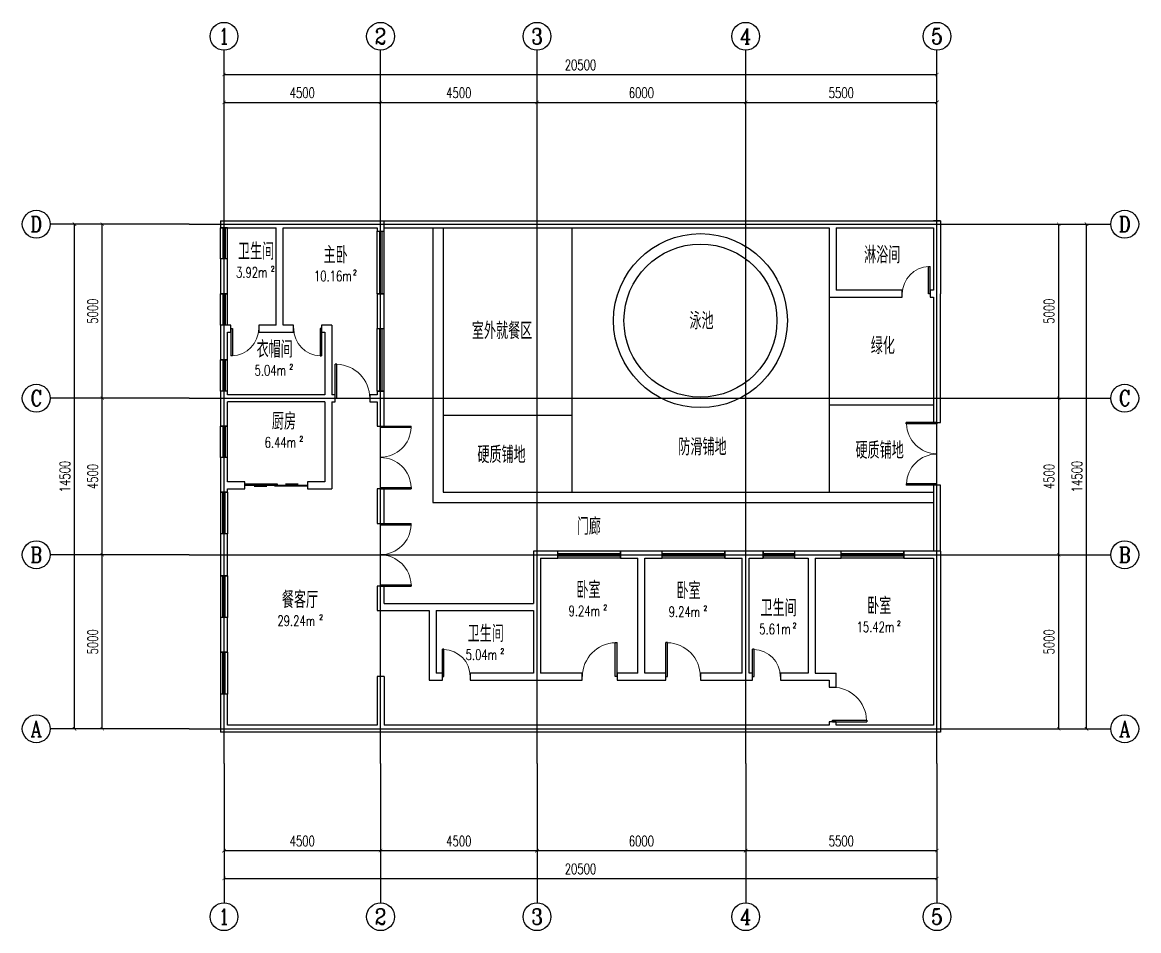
# Model space of a CAD drawing. Header units: millimetres. Extents: x 275322023 to 275354123, y 188976677 to 189002777.
import ezdxf
from ezdxf.enums import TextEntityAlignment as Align

# ---------------------------------------------------------------- set-up
doc = ezdxf.new("R2010")
doc.units = ezdxf.units.MM
for name, color, linetype in [('AXIS', 3, 'Continuous'), ('AXIS_TEXT', 7, 'Continuous'), ('DOTE', 1, 'Continuous'), ('SPACE', 7, 'Continuous'), ('WALL', 9, 'Continuous'), ('WALL-PARAPET', 6, 'Continuous'), ('WINDOW', 4, 'Continuous')]:
    doc.layers.add(name, color=color, linetype=linetype)
doc.styles.add('_TCH_AXIS', font='COMPLEX', dxfattribs={"bigfont": 'GBCBIG'})
doc.styles.add('_TCH_DIM_T3', font='SIMPLEX', dxfattribs={"width": 0.71, "bigfont": 'GBCBIG'})
doc.styles.add('_TCH_SPACE', font='SIMPLEX', dxfattribs={"bigfont": 'GBCBIG'})
doc.styles.add('COMPLEX', font='COMPLEX')
doc.dimstyles.new('_TCH_ARCH&&100', dxfattribs={"dimtxt": 297.5, "dimasz": 100, "dimexe": 250, "dimexo": 300, "dimgap": 126.25, "dimtad": 1, "dimdec": 0, "dimzin": 0, "dimdsep": 46, "dimtxsty": '_TCH_DIM_T3', "dimblk": 'ARCHTICK', "dimcen": 0.09, "dimclrt": 7, "dimazin": 2, "dimtfac": 1, "dimtdec": 0, "dimtix": 1, "dimtmove": 2, "dimatfit": 3, "dimfxl": 100, "dimtolj": 1, "dimtzin": 0, "dimarcsym": 0})

# ---------------------------------------------------------------- blocks, each defined once
blk = doc.blocks.new('_ArchTick')
at = {"color": 0, "linetype": 'ByBlock', "const_width": 0.15}
blk.add_lwpolyline([(-0.5, -0.5), (0.5, 0.5)], dxfattribs=at)
blk = doc.blocks.new('*D9')
at = {"layer": 'AXIS', "color": 0, "lineweight": -2, "transparency": 16777216}
for p, q in [((275349622.87, 188987476.64), (275352072.87, 188987476.64)), ((275351822.87, 188982476.64), (275351822.87, 188987476.64)), ((275349622.87, 188982476.64), (275352072.87, 188982476.64))]:
    blk.add_line(p, q, dxfattribs=at)
at = {"layer": 'Defpoints', "color": 0, "transparency": 16777216}
for p in [(275349322.87, 188987476.64), (275351822.87, 188987476.64), (275349322.87, 188982476.64)]:
    blk.add_point(p, dxfattribs=at)
at = {"layer": 'AXIS', "color": 0, "lineweight": -2, "transparency": 16777216, "xscale": 100, "yscale": 100, "zscale": 100}
for p, rotation in [((275351822.87, 188987476.64), 90), ((275351822.87, 188982476.64), 270)]:
    blk.add_blockref('_ArchTick', p, dxfattribs=dict(at, rotation=rotation))
at = {"layer": 'AXIS', "color": 7, "transparency": 16777216, "insert": (275351547.87, 188984976.64), "char_height": 297.5, "attachment_point": 5, "rotation": 90, "style": '_TCH_DIM_T3'}
blk.add_mtext('\\A1;5000', dxfattribs=at)
blk = doc.blocks.new('*D10')
at = {"layer": 'AXIS', "color": 0, "lineweight": -2, "transparency": 16777216}
for p, q in [((275349622.87, 188991976.64), (275352072.87, 188991976.64)), ((275351822.87, 188987476.64), (275351822.87, 188991976.64)), ((275349622.87, 188987476.64), (275352072.87, 188987476.64))]:
    blk.add_line(p, q, dxfattribs=at)
at = {"layer": 'Defpoints', "color": 0, "transparency": 16777216}
for p in [(275349322.87, 188991976.64), (275351822.87, 188991976.64), (275349322.87, 188987476.64)]:
    blk.add_point(p, dxfattribs=at)
at = {"layer": 'AXIS', "color": 0, "lineweight": -2, "transparency": 16777216, "xscale": 100, "yscale": 100, "zscale": 100}
for p, rotation in [((275351822.87, 188991976.64), 90), ((275351822.87, 188987476.64), 270)]:
    blk.add_blockref('_ArchTick', p, dxfattribs=dict(at, rotation=rotation))
at = {"layer": 'AXIS', "color": 7, "transparency": 16777216, "insert": (275351547.87, 188989726.64), "char_height": 297.5, "attachment_point": 5, "rotation": 90, "style": '_TCH_DIM_T3'}
blk.add_mtext('\\A1;4500', dxfattribs=at)
blk = doc.blocks.new('*D11')
at = {"layer": 'AXIS', "color": 0, "lineweight": -2, "transparency": 16777216}
for p, q in [((275349622.87, 188996976.64), (275352072.87, 188996976.64)), ((275351822.87, 188991976.64), (275351822.87, 188996976.64)), ((275349622.87, 188991976.64), (275352072.87, 188991976.64))]:
    blk.add_line(p, q, dxfattribs=at)
at = {"layer": 'Defpoints', "color": 0, "transparency": 16777216}
for p in [(275349322.87, 188996976.64), (275351822.87, 188996976.64), (275349322.87, 188991976.64)]:
    blk.add_point(p, dxfattribs=at)
at = {"layer": 'AXIS', "color": 0, "lineweight": -2, "transparency": 16777216, "xscale": 100, "yscale": 100, "zscale": 100}
for p, rotation in [((275351822.87, 188996976.64), 90), ((275351822.87, 188991976.64), 270)]:
    blk.add_blockref('_ArchTick', p, dxfattribs=dict(at, rotation=rotation))
at = {"layer": 'AXIS', "color": 7, "transparency": 16777216, "insert": (275351547.87, 188994476.64), "char_height": 297.5, "attachment_point": 5, "rotation": 90, "style": '_TCH_DIM_T3'}
blk.add_mtext('\\A1;5000', dxfattribs=at)
blk = doc.blocks.new('*D12')
at = {"layer": 'AXIS', "color": 0, "lineweight": -2, "transparency": 16777216}
for p, q in [((275349622.87, 188996976.64), (275352872.87, 188996976.64)), ((275352622.87, 188982476.64), (275352622.87, 188996976.64)), ((275349622.87, 188982476.64), (275352872.87, 188982476.64))]:
    blk.add_line(p, q, dxfattribs=at)
at = {"layer": 'Defpoints', "color": 0, "transparency": 16777216}
for p in [(275349322.87, 188996976.64), (275352622.87, 188996976.64), (275349322.87, 188982476.64)]:
    blk.add_point(p, dxfattribs=at)
at = {"layer": 'AXIS', "color": 0, "lineweight": -2, "transparency": 16777216, "xscale": 100, "yscale": 100, "zscale": 100}
for p, rotation in [((275352622.87, 188996976.64), 90), ((275352622.87, 188982476.64), 270)]:
    blk.add_blockref('_ArchTick', p, dxfattribs=dict(at, rotation=rotation))
at = {"layer": 'AXIS', "color": 7, "transparency": 16777216, "insert": (275352347.87, 188989726.64), "char_height": 297.5, "attachment_point": 5, "rotation": 90, "style": '_TCH_DIM_T3'}
blk.add_mtext('\\A1;14500', dxfattribs=at)
blk = doc.blocks.new('*D13')
at = {"layer": 'AXIS', "color": 0, "lineweight": -2, "transparency": 16777216}
for p, q in [((275326522.87, 188987476.64), (275324072.87, 188987476.64)), ((275324322.87, 188982476.64), (275324322.87, 188987476.64)), ((275326522.87, 188982476.64), (275324072.87, 188982476.64))]:
    blk.add_line(p, q, dxfattribs=at)
at = {"layer": 'Defpoints', "color": 0, "transparency": 16777216}
for p in [(275324322.87, 188987476.64), (275326822.87, 188987476.64), (275326822.87, 188982476.64)]:
    blk.add_point(p, dxfattribs=at)
at = {"layer": 'AXIS', "color": 0, "lineweight": -2, "transparency": 16777216, "xscale": 100, "yscale": 100, "zscale": 100}
for p, rotation in [((275324322.87, 188987476.64), 90), ((275324322.87, 188982476.64), 270)]:
    blk.add_blockref('_ArchTick', p, dxfattribs=dict(at, rotation=rotation))
at = {"layer": 'AXIS', "color": 7, "transparency": 16777216, "insert": (275324047.87, 188984976.64), "char_height": 297.5, "attachment_point": 5, "rotation": 90, "style": '_TCH_DIM_T3'}
blk.add_mtext('\\A1;5000', dxfattribs=at)
blk = doc.blocks.new('*D14')
at = {"layer": 'AXIS', "color": 0, "lineweight": -2, "transparency": 16777216}
for p, q in [((275326522.87, 188991976.64), (275324072.87, 188991976.64)), ((275324322.87, 188987476.64), (275324322.87, 188991976.64)), ((275326522.87, 188987476.64), (275324072.87, 188987476.64))]:
    blk.add_line(p, q, dxfattribs=at)
at = {"layer": 'Defpoints', "color": 0, "transparency": 16777216}
for p in [(275324322.87, 188991976.64), (275326822.87, 188991976.64), (275326822.87, 188987476.64)]:
    blk.add_point(p, dxfattribs=at)
at = {"layer": 'AXIS', "color": 0, "lineweight": -2, "transparency": 16777216, "xscale": 100, "yscale": 100, "zscale": 100}
for p, rotation in [((275324322.87, 188991976.64), 90), ((275324322.87, 188987476.64), 270)]:
    blk.add_blockref('_ArchTick', p, dxfattribs=dict(at, rotation=rotation))
at = {"layer": 'AXIS', "color": 7, "transparency": 16777216, "insert": (275324047.87, 188989726.64), "char_height": 297.5, "attachment_point": 5, "rotation": 90, "style": '_TCH_DIM_T3'}
blk.add_mtext('\\A1;4500', dxfattribs=at)
blk = doc.blocks.new('*D15')
at = {"layer": 'AXIS', "color": 0, "lineweight": -2, "transparency": 16777216}
for p, q in [((275326522.87, 188996976.64), (275324072.87, 188996976.64)), ((275324322.87, 188991976.64), (275324322.87, 188996976.64)), ((275326522.87, 188991976.64), (275324072.87, 188991976.64))]:
    blk.add_line(p, q, dxfattribs=at)
at = {"layer": 'Defpoints', "color": 0, "transparency": 16777216}
for p in [(275324322.87, 188996976.64), (275326822.87, 188996976.64), (275326822.87, 188991976.64)]:
    blk.add_point(p, dxfattribs=at)
at = {"layer": 'AXIS', "color": 0, "lineweight": -2, "transparency": 16777216, "xscale": 100, "yscale": 100, "zscale": 100}
for p, rotation in [((275324322.87, 188996976.64), 90), ((275324322.87, 188991976.64), 270)]:
    blk.add_blockref('_ArchTick', p, dxfattribs=dict(at, rotation=rotation))
at = {"layer": 'AXIS', "color": 7, "transparency": 16777216, "insert": (275324047.87, 188994476.64), "char_height": 297.5, "attachment_point": 5, "rotation": 90, "style": '_TCH_DIM_T3'}
blk.add_mtext('\\A1;5000', dxfattribs=at)
blk = doc.blocks.new('*D16')
at = {"layer": 'AXIS', "color": 0, "lineweight": -2, "transparency": 16777216}
for p, q in [((275326522.87, 188996976.64), (275323272.87, 188996976.64)), ((275323522.87, 188982476.64), (275323522.87, 188996976.64)), ((275326522.87, 188982476.64), (275323272.87, 188982476.64))]:
    blk.add_line(p, q, dxfattribs=at)
at = {"layer": 'Defpoints', "color": 0, "transparency": 16777216}
for p in [(275323522.87, 188996976.64), (275326822.87, 188996976.64), (275326822.87, 188982476.64)]:
    blk.add_point(p, dxfattribs=at)
at = {"layer": 'AXIS', "color": 0, "lineweight": -2, "transparency": 16777216, "xscale": 100, "yscale": 100, "zscale": 100}
for p, rotation in [((275323522.87, 188996976.64), 90), ((275323522.87, 188982476.64), 270)]:
    blk.add_blockref('_ArchTick', p, dxfattribs=dict(at, rotation=rotation))
at = {"layer": 'AXIS', "color": 7, "transparency": 16777216, "insert": (275323247.87, 188989726.64), "char_height": 297.5, "attachment_point": 5, "rotation": 90, "style": '_TCH_DIM_T3'}
blk.add_mtext('\\A1;14500', dxfattribs=at)
blk = doc.blocks.new('*D17')
at = {"layer": 'AXIS', "color": 0, "lineweight": -2, "transparency": 16777216}
for p, q in [((275327822.87, 188998276.64), (275327822.87, 189000726.64)), ((275332322.87, 188998276.64), (275332322.87, 189000726.64)), ((275327822.87, 189000476.64), (275332322.87, 189000476.64))]:
    blk.add_line(p, q, dxfattribs=at)
at = {"layer": 'Defpoints', "color": 0, "transparency": 16777216}
for p in [(275332322.87, 189000476.64), (275327822.87, 188997976.64), (275332322.87, 188997976.64)]:
    blk.add_point(p, dxfattribs=at)
at = {"layer": 'AXIS', "color": 0, "lineweight": -2, "transparency": 16777216, "xscale": 100, "yscale": 100, "zscale": 100, "rotation": 180}
blk.add_blockref('_ArchTick', (275327822.87, 189000476.64), dxfattribs=at)
at = {"layer": 'AXIS', "color": 0, "lineweight": -2, "transparency": 16777216, "xscale": 100, "yscale": 100, "zscale": 100}
blk.add_blockref('_ArchTick', (275332322.87, 189000476.64), dxfattribs=at)
at = {"layer": 'AXIS', "color": 7, "transparency": 16777216, "insert": (275330072.87, 189000751.64), "char_height": 297.5, "attachment_point": 5, "style": '_TCH_DIM_T3'}
blk.add_mtext('\\A1;4500', dxfattribs=at)
blk = doc.blocks.new('*D18')
at = {"layer": 'AXIS', "color": 0, "lineweight": -2, "transparency": 16777216}
for p, q in [((275332322.87, 188998276.64), (275332322.87, 189000726.64)), ((275336822.87, 188998276.64), (275336822.87, 189000726.64)), ((275332322.87, 189000476.64), (275336822.87, 189000476.64))]:
    blk.add_line(p, q, dxfattribs=at)
at = {"layer": 'Defpoints', "color": 0, "transparency": 16777216}
for p in [(275336822.87, 189000476.64), (275332322.87, 188997976.64), (275336822.87, 188997976.64)]:
    blk.add_point(p, dxfattribs=at)
at = {"layer": 'AXIS', "color": 0, "lineweight": -2, "transparency": 16777216, "xscale": 100, "yscale": 100, "zscale": 100, "rotation": 180}
blk.add_blockref('_ArchTick', (275332322.87, 189000476.64), dxfattribs=at)
at = {"layer": 'AXIS', "color": 0, "lineweight": -2, "transparency": 16777216, "xscale": 100, "yscale": 100, "zscale": 100}
blk.add_blockref('_ArchTick', (275336822.87, 189000476.64), dxfattribs=at)
at = {"layer": 'AXIS', "color": 7, "transparency": 16777216, "insert": (275334572.87, 189000751.64), "char_height": 297.5, "attachment_point": 5, "style": '_TCH_DIM_T3'}
blk.add_mtext('\\A1;4500', dxfattribs=at)
blk = doc.blocks.new('*D19')
at = {"layer": 'AXIS', "color": 0, "lineweight": -2, "transparency": 16777216}
for p, q in [((275336822.87, 188998276.64), (275336822.87, 189000726.64)), ((275342822.87, 188998276.64), (275342822.87, 189000726.64)), ((275336822.87, 189000476.64), (275342822.87, 189000476.64))]:
    blk.add_line(p, q, dxfattribs=at)
at = {"layer": 'Defpoints', "color": 0, "transparency": 16777216}
for p in [(275342822.87, 189000476.64), (275336822.87, 188997976.64), (275342822.87, 188997976.64)]:
    blk.add_point(p, dxfattribs=at)
at = {"layer": 'AXIS', "color": 0, "lineweight": -2, "transparency": 16777216, "xscale": 100, "yscale": 100, "zscale": 100, "rotation": 180}
blk.add_blockref('_ArchTick', (275336822.87, 189000476.64), dxfattribs=at)
at = {"layer": 'AXIS', "color": 0, "lineweight": -2, "transparency": 16777216, "xscale": 100, "yscale": 100, "zscale": 100}
blk.add_blockref('_ArchTick', (275342822.87, 189000476.64), dxfattribs=at)
at = {"layer": 'AXIS', "color": 7, "transparency": 16777216, "insert": (275339822.87, 189000751.64), "char_height": 297.5, "attachment_point": 5, "style": '_TCH_DIM_T3'}
blk.add_mtext('\\A1;6000', dxfattribs=at)
blk = doc.blocks.new('*D20')
at = {"layer": 'AXIS', "color": 0, "lineweight": -2, "transparency": 16777216}
for p, q in [((275342822.87, 188998276.64), (275342822.87, 189000726.64)), ((275348322.87, 188998276.64), (275348322.87, 189000726.64)), ((275342822.87, 189000476.64), (275348322.87, 189000476.64))]:
    blk.add_line(p, q, dxfattribs=at)
at = {"layer": 'Defpoints', "color": 0, "transparency": 16777216}
for p in [(275348322.87, 189000476.64), (275342822.87, 188997976.64), (275348322.87, 188997976.64)]:
    blk.add_point(p, dxfattribs=at)
at = {"layer": 'AXIS', "color": 0, "lineweight": -2, "transparency": 16777216, "xscale": 100, "yscale": 100, "zscale": 100, "rotation": 180}
blk.add_blockref('_ArchTick', (275342822.87, 189000476.64), dxfattribs=at)
at = {"layer": 'AXIS', "color": 0, "lineweight": -2, "transparency": 16777216, "xscale": 100, "yscale": 100, "zscale": 100}
blk.add_blockref('_ArchTick', (275348322.87, 189000476.64), dxfattribs=at)
at = {"layer": 'AXIS', "color": 7, "transparency": 16777216, "insert": (275345572.87, 189000751.64), "char_height": 297.5, "attachment_point": 5, "style": '_TCH_DIM_T3'}
blk.add_mtext('\\A1;5500', dxfattribs=at)
blk = doc.blocks.new('*D21')
at = {"layer": 'AXIS', "color": 0, "lineweight": -2, "transparency": 16777216}
for p, q in [((275327822.87, 188998276.64), (275327822.87, 189001526.64)), ((275327822.87, 189001276.64), (275348322.87, 189001276.64)), ((275348322.87, 188998276.64), (275348322.87, 189001526.64))]:
    blk.add_line(p, q, dxfattribs=at)
at = {"layer": 'Defpoints', "color": 0, "transparency": 16777216}
for p in [(275348322.87, 189001276.64), (275327822.87, 188997976.64), (275348322.87, 188997976.64)]:
    blk.add_point(p, dxfattribs=at)
at = {"layer": 'AXIS', "color": 0, "lineweight": -2, "transparency": 16777216, "xscale": 100, "yscale": 100, "zscale": 100, "rotation": 180}
blk.add_blockref('_ArchTick', (275327822.87, 189001276.64), dxfattribs=at)
at = {"layer": 'AXIS', "color": 0, "lineweight": -2, "transparency": 16777216, "xscale": 100, "yscale": 100, "zscale": 100}
blk.add_blockref('_ArchTick', (275348322.87, 189001276.64), dxfattribs=at)
at = {"layer": 'AXIS', "color": 7, "transparency": 16777216, "insert": (275338072.87, 189001551.64), "char_height": 297.5, "attachment_point": 5, "style": '_TCH_DIM_T3'}
blk.add_mtext('\\A1;20500', dxfattribs=at)
blk = doc.blocks.new('*D22')
at = {"layer": 'AXIS', "color": 0, "lineweight": -2, "transparency": 16777216}
for p, q in [((275327822.87, 188981176.64), (275327822.87, 188978726.64)), ((275332322.87, 188981176.64), (275332322.87, 188978726.64)), ((275327822.87, 188978976.64), (275332322.87, 188978976.64))]:
    blk.add_line(p, q, dxfattribs=at)
at = {"layer": 'Defpoints', "color": 0, "transparency": 16777216}
for p in [(275327822.87, 188981476.64), (275332322.87, 188981476.64), (275332322.87, 188978976.64)]:
    blk.add_point(p, dxfattribs=at)
at = {"layer": 'AXIS', "color": 0, "lineweight": -2, "transparency": 16777216, "xscale": 100, "yscale": 100, "zscale": 100, "rotation": 180}
blk.add_blockref('_ArchTick', (275327822.87, 188978976.64), dxfattribs=at)
at = {"layer": 'AXIS', "color": 0, "lineweight": -2, "transparency": 16777216, "xscale": 100, "yscale": 100, "zscale": 100}
blk.add_blockref('_ArchTick', (275332322.87, 188978976.64), dxfattribs=at)
at = {"layer": 'AXIS', "color": 7, "transparency": 16777216, "insert": (275330072.87, 188979251.64), "char_height": 297.5, "attachment_point": 5, "style": '_TCH_DIM_T3'}
blk.add_mtext('\\A1;4500', dxfattribs=at)
blk = doc.blocks.new('*D23')
at = {"layer": 'AXIS', "color": 0, "lineweight": -2, "transparency": 16777216}
for p, q in [((275332322.87, 188981176.64), (275332322.87, 188978726.64)), ((275336822.87, 188981176.64), (275336822.87, 188978726.64)), ((275332322.87, 188978976.64), (275336822.87, 188978976.64))]:
    blk.add_line(p, q, dxfattribs=at)
at = {"layer": 'Defpoints', "color": 0, "transparency": 16777216}
for p in [(275332322.87, 188981476.64), (275336822.87, 188981476.64), (275336822.87, 188978976.64)]:
    blk.add_point(p, dxfattribs=at)
at = {"layer": 'AXIS', "color": 0, "lineweight": -2, "transparency": 16777216, "xscale": 100, "yscale": 100, "zscale": 100, "rotation": 180}
blk.add_blockref('_ArchTick', (275332322.87, 188978976.64), dxfattribs=at)
at = {"layer": 'AXIS', "color": 0, "lineweight": -2, "transparency": 16777216, "xscale": 100, "yscale": 100, "zscale": 100}
blk.add_blockref('_ArchTick', (275336822.87, 188978976.64), dxfattribs=at)
at = {"layer": 'AXIS', "color": 7, "transparency": 16777216, "insert": (275334572.87, 188979251.64), "char_height": 297.5, "attachment_point": 5, "style": '_TCH_DIM_T3'}
blk.add_mtext('\\A1;4500', dxfattribs=at)
blk = doc.blocks.new('*D24')
at = {"layer": 'AXIS', "color": 0, "lineweight": -2, "transparency": 16777216}
for p, q in [((275336822.87, 188981176.64), (275336822.87, 188978726.64)), ((275342822.87, 188981176.64), (275342822.87, 188978726.64)), ((275336822.87, 188978976.64), (275342822.87, 188978976.64))]:
    blk.add_line(p, q, dxfattribs=at)
at = {"layer": 'Defpoints', "color": 0, "transparency": 16777216}
for p in [(275336822.87, 188981476.64), (275342822.87, 188981476.64), (275342822.87, 188978976.64)]:
    blk.add_point(p, dxfattribs=at)
at = {"layer": 'AXIS', "color": 0, "lineweight": -2, "transparency": 16777216, "xscale": 100, "yscale": 100, "zscale": 100, "rotation": 180}
blk.add_blockref('_ArchTick', (275336822.87, 188978976.64), dxfattribs=at)
at = {"layer": 'AXIS', "color": 0, "lineweight": -2, "transparency": 16777216, "xscale": 100, "yscale": 100, "zscale": 100}
blk.add_blockref('_ArchTick', (275342822.87, 188978976.64), dxfattribs=at)
at = {"layer": 'AXIS', "color": 7, "transparency": 16777216, "insert": (275339822.87, 188979251.64), "char_height": 297.5, "attachment_point": 5, "style": '_TCH_DIM_T3'}
blk.add_mtext('\\A1;6000', dxfattribs=at)
blk = doc.blocks.new('*D25')
at = {"layer": 'AXIS', "color": 0, "lineweight": -2, "transparency": 16777216}
for p, q in [((275342822.87, 188981176.64), (275342822.87, 188978726.64)), ((275348322.87, 188981176.64), (275348322.87, 188978726.64)), ((275342822.87, 188978976.64), (275348322.87, 188978976.64))]:
    blk.add_line(p, q, dxfattribs=at)
at = {"layer": 'Defpoints', "color": 0, "transparency": 16777216}
for p in [(275342822.87, 188981476.64), (275348322.87, 188981476.64), (275348322.87, 188978976.64)]:
    blk.add_point(p, dxfattribs=at)
at = {"layer": 'AXIS', "color": 0, "lineweight": -2, "transparency": 16777216, "xscale": 100, "yscale": 100, "zscale": 100, "rotation": 180}
blk.add_blockref('_ArchTick', (275342822.87, 188978976.64), dxfattribs=at)
at = {"layer": 'AXIS', "color": 0, "lineweight": -2, "transparency": 16777216, "xscale": 100, "yscale": 100, "zscale": 100}
blk.add_blockref('_ArchTick', (275348322.87, 188978976.64), dxfattribs=at)
at = {"layer": 'AXIS', "color": 7, "transparency": 16777216, "insert": (275345572.87, 188979251.64), "char_height": 297.5, "attachment_point": 5, "style": '_TCH_DIM_T3'}
blk.add_mtext('\\A1;5500', dxfattribs=at)
blk = doc.blocks.new('*D26')
at = {"layer": 'AXIS', "color": 0, "lineweight": -2, "transparency": 16777216}
for p, q in [((275327822.87, 188981176.64), (275327822.87, 188977926.64)), ((275348322.87, 188981176.64), (275348322.87, 188977926.64)), ((275327822.87, 188978176.64), (275348322.87, 188978176.64))]:
    blk.add_line(p, q, dxfattribs=at)
at = {"layer": 'Defpoints', "color": 0, "transparency": 16777216}
for p in [(275327822.87, 188981476.64), (275348322.87, 188981476.64), (275348322.87, 188978176.64)]:
    blk.add_point(p, dxfattribs=at)
at = {"layer": 'AXIS', "color": 0, "lineweight": -2, "transparency": 16777216, "xscale": 100, "yscale": 100, "zscale": 100, "rotation": 180}
blk.add_blockref('_ArchTick', (275327822.87, 188978176.64), dxfattribs=at)
at = {"layer": 'AXIS', "color": 0, "lineweight": -2, "transparency": 16777216, "xscale": 100, "yscale": 100, "zscale": 100}
blk.add_blockref('_ArchTick', (275348322.87, 188978176.64), dxfattribs=at)
at = {"layer": 'AXIS', "color": 7, "transparency": 16777216, "insert": (275338072.87, 188978451.64), "char_height": 297.5, "attachment_point": 5, "style": '_TCH_DIM_T3'}
blk.add_mtext('\\A1;20500', dxfattribs=at)
blk = doc.blocks.new('$DorLib2D$00000001')
for p, q in [((0.45, 0.98), (0.5, 0.98)), ((0.45, 0), (0.45, 0.98)), ((0.5, 0), (0.5, 0.98)), ((0.5, 0), (0.45, 0))]:
    blk.add_line(p, q)
at = {"lineweight": 13}
blk.add_arc((0.48, 0), 0.975, 91.47, 180, dxfattribs=at)
blk = doc.blocks.new('$DorLib2D$00000131')
at = {"color": 0, "linetype": 'Continuous'}
for p, q in [((0.15, 0.13), (0.23, 0.2)), ((0.23, 0.2), (0.23, 0.13)), ((-0.5, 0.13), (-0.5, 0)), ((0.02, 0.13), (-0.5, 0.13)), ((-0.5, 0), (0.02, 0)), ((-0.02, 0), (0.5, 0)), ((-0.02, -0.13), (-0.02, 0)), ((0.02, 0), (0.02, 0.13)), ((0.35, 0.13), (0.15, 0.13)), ((0.5, 0), (0.5, -0.13)), ((-0.35, -0.13), (-0.15, -0.13)), ((-0.23, -0.2), (-0.23, -0.13)), ((-0.15, -0.13), (-0.23, -0.2)), ((0.5, -0.13), (-0.02, -0.13))]:
    blk.add_line(p, q, dxfattribs=at)
blk = doc.blocks.new('$DorLib2D$00000002')
for p, q in [((-0.5, 0), (-0.5, 0.49)), ((-0.48, 0.49), (-0.5, 0.49)), ((-0.48, 0), (-0.48, 0.49)), ((0.48, 0), (0.48, 0.49)), ((0.48, 0.49), (0.5, 0.49)), ((0.5, 0), (0.5, 0.49)), ((-0.5, 0), (-0.48, 0)), ((0.5, 0), (0.48, 0))]:
    blk.add_line(p, q)
at = {"lineweight": 13}
for centre, start, end in [((-0.49, 0), 0, 88.53), ((0.49, 0), 91.47, 180)]:
    blk.add_arc(centre, 0.487, start, end, dxfattribs=at)
blk = doc.blocks.new('$TCHSYS$WIN2D')
for p, q in [((-0.5, 0.5), (0.5, 0.5)), ((-0.5, 0.5), (-0.5, -0.5)), ((0.5, 0.5), (0.5, -0.5)), ((0.5, 0.17), (-0.5, 0.17)), ((0.5, -0.17), (-0.5, -0.17)), ((-0.5, -0.5), (0.5, -0.5))]:
    blk.add_line(p, q)
blk = doc.blocks.new('_AXISO')
blk.add_circle((0, 0), 0.5)
at = {"layer": 'AXIS_TEXT', "style": 'COMPLEX', "width": 1.04}
blk.add_attdef('A', text='', height=0.56, dxfattribs=at).set_placement((-0.25, -0.28), (0.25, -0.28), align=Align.FIT)

msp = doc.modelspace()

# ---------------------------------------------------------------- linework, layer by layer
for points in [[(275333822.87, 188996876.64), (275333822.87, 188988976.64), (275348222.87, 188988976.64), (275348222.87, 188987576.64)], [(275334122.87, 188996876.64), (275334122.87, 188989276.64), (275348222.87, 188989276.64), (275348222.87, 188987576.64)], [(275337822.87, 188996876.64), (275337822.87, 188989276.64)], [(275345222.87, 188994876.64), (275345222.87, 188989276.64)], [(275348222.87, 188991776.64), (275348222.87, 188991776.64), (275345222.87, 188991776.64)], [(275337822.87, 188991475.14), (275334122.87, 188991476.64)]]:
    msp.add_lwpolyline(points)
for radius in [2500, 2200]:
    msp.add_circle((275341522.87, 188994205.96), radius)
at = {"layer": 'AXIS'}
for p, q in [((275327822.87, 188997976.64), (275327822.87, 189001976.64)), ((275332322.87, 188997976.64), (275332322.87, 189001976.64)), ((275336822.87, 188997976.64), (275336822.87, 189001976.64)), ((275342822.87, 188997976.64), (275342822.87, 189001976.64)), ((275348322.87, 188997976.64), (275348322.87, 189001976.64)), ((275326822.87, 188996976.64), (275322822.87, 188996976.64)), ((275349322.87, 188996976.64), (275353322.87, 188996976.64)), ((275326822.87, 188991976.64), (275322822.87, 188991976.64)), ((275349322.87, 188991976.64), (275353322.87, 188991976.64)), ((275326822.87, 188987476.64), (275322822.87, 188987476.64)), ((275349322.87, 188987476.64), (275353322.87, 188987476.64)), ((275326822.87, 188982476.64), (275322822.87, 188982476.64)), ((275349322.87, 188982476.64), (275353322.87, 188982476.64)), ((275327822.87, 188981476.64), (275327822.87, 188977476.64)), ((275332322.87, 188981476.64), (275332322.87, 188977476.64)), ((275336822.87, 188981476.64), (275336822.87, 188977476.64)), ((275342822.87, 188981476.64), (275342822.87, 188977476.64)), ((275348322.87, 188981476.64), (275348322.87, 188977476.64))]:
    msp.add_line(p, q, dxfattribs=at)
at = {"layer": 'DOTE'}
for p, q in [((275327822.87, 188981476.64), (275327822.87, 188997976.64)), ((275332322.87, 188981476.64), (275332322.87, 188997976.64)), ((275336822.87, 188981476.64), (275336822.87, 188997976.64)), ((275342822.87, 188981476.64), (275342822.87, 188997976.64)), ((275348322.87, 188981476.64), (275348322.87, 188997976.64)), ((275326822.87, 188996976.64), (275349358.78, 188996976.64)), ((275326822.87, 188991976.64), (275349358.78, 188991976.64)), ((275326822.87, 188987476.64), (275349322.87, 188987476.64)), ((275326822.87, 188982476.64), (275349322.87, 188982476.64))]:
    msp.add_line(p, q, dxfattribs=at)
at = {"layer": 'WALL'}
for p, q in [((275327722.87, 188997076.64), (275329422.87, 188997076.64)), ((275327722.87, 188997076.64), (275327722.87, 188996876.64)), ((275327722.87, 188996876.64), (275327922.87, 188996876.64)), ((275327922.87, 188996876.64), (275329322.87, 188996876.64)), ((275329322.87, 188994076.64), (275329322.87, 188996876.64)), ((275329422.87, 188997076.64), (275332422.87, 188997076.64)), ((275329522.87, 188994076.64), (275329522.87, 188996876.64)), ((275329522.87, 188996876.64), (275332222.87, 188996876.64)), ((275332222.87, 188996876.64), (275332222.87, 188996776.64)), ((275332222.87, 188996776.64), (275332422.87, 188996776.64)), ((275332422.87, 188996776.64), (275332422.87, 188997076.64)), ((275348222.87, 188997076.64), (275348222.87, 188997076.64)), ((275348422.87, 188997076.64), (275348222.87, 188997076.64)), ((275348422.87, 188997076.64), (275348422.87, 188997076.64)), ((275327922.87, 188995976.64), (275327722.87, 188995976.64)), ((275327722.87, 188995976.64), (275327722.87, 188994976.64)), ((275327922.87, 188994976.64), (275327922.87, 188995976.64)), ((275327722.87, 188994976.64), (275327922.87, 188994976.64)), ((275332222.87, 188994976.64), (275332222.87, 188993976.64)), ((275332422.87, 188994976.64), (275332222.87, 188994976.64)), ((275332422.87, 188993976.64), (275332422.87, 188994976.64)), ((275327922.87, 188994076.64), (275327722.87, 188994076.64)), ((275327722.87, 188994076.64), (275327722.87, 188993976.64)), ((275327722.87, 188993976.64), (275327722.87, 188993076.64)), ((275328022.87, 188994076.64), (275327922.87, 188994076.64)), ((275328022.87, 188993876.64), (275328022.87, 188994076.64)), ((275329322.87, 188994076.64), (275328822.87, 188994076.64)), ((275328822.87, 188994076.64), (275328822.87, 188993876.64)), ((275329822.87, 188994076.64), (275329522.87, 188994076.64)), ((275329822.87, 188993876.64), (275329822.87, 188994076.64)), ((275330922.87, 188994076.64), (275330622.87, 188994076.64)), ((275330622.87, 188994076.64), (275330622.87, 188993876.64)), ((275330922.87, 188994076.64), (275330922.87, 188992076.64)), ((275332222.87, 188993976.64), (275332422.87, 188993976.64)), ((275327922.87, 188993876.64), (275328022.87, 188993876.64)), ((275327922.87, 188993076.64), (275327922.87, 188993876.64)), ((275328822.87, 188993876.64), (275329422.87, 188993876.64)), ((275329422.87, 188993876.64), (275329822.87, 188993876.64)), ((275330622.87, 188993876.64), (275330722.87, 188993876.64)), ((275330722.87, 188993876.64), (275330722.87, 188992076.64)), ((275327722.87, 188993076.64), (275327922.87, 188993076.64)), ((275327922.87, 188992176.64), (275327722.87, 188992176.64)), ((275327722.87, 188992176.64), (275327722.87, 188991976.64)), ((275327722.87, 188991976.64), (275327722.87, 188991176.64)), ((275327922.87, 188992076.64), (275327922.87, 188992176.64)), ((275330722.87, 188992076.64), (275327922.87, 188992076.64)), ((275331018.25, 188992076.64), (275330922.87, 188992076.64)), ((275331018.25, 188991876.64), (275331018.25, 188992076.64)), ((275332222.87, 188992076.64), (275332018.25, 188992076.64)), ((275332018.25, 188992076.64), (275332018.25, 188991876.64)), ((275332422.87, 188992176.64), (275332222.87, 188992176.64)), ((275332222.87, 188992176.64), (275332222.87, 188992076.64)), ((275332422.87, 188991976.64), (275332422.87, 188992176.64)), ((275332422.87, 188991176.64), (275332422.87, 188991976.64)), ((275330722.87, 188991876.64), (275327922.87, 188991876.64)), ((275327922.87, 188991176.64), (275327922.87, 188991876.64)), ((275330722.87, 188991876.64), (275330722.87, 188989576.64)), ((275330922.87, 188991876.64), (275331018.25, 188991876.64)), ((275330922.87, 188991876.64), (275330922.87, 188989376.64)), ((275332018.25, 188991876.64), (275332222.87, 188991876.64)), ((275332222.87, 188991876.64), (275332222.87, 188991176.64)), ((275327722.87, 188991176.64), (275327922.87, 188991176.64)), ((275332222.87, 188991176.64), (275332422.87, 188991176.64)), ((275327922.87, 188990276.64), (275327722.87, 188990276.64)), ((275327722.87, 188990276.64), (275327722.87, 188989476.64)), ((275327922.87, 188989576.64), (275327922.87, 188990276.64)), ((275327722.87, 188989476.64), (275327722.87, 188989276.64)), ((275328422.87, 188989576.64), (275327922.87, 188989576.64)), ((275328422.87, 188989376.64), (275328422.87, 188989576.64)), ((275330722.87, 188989576.64), (275330222.87, 188989576.64)), ((275330222.87, 188989576.64), (275330222.87, 188989376.64)), ((275327722.87, 188989276.64), (275327922.87, 188989276.64)), ((275327922.87, 188989276.64), (275327922.87, 188989376.64)), ((275327922.87, 188989376.64), (275328422.87, 188989376.64)), ((275330222.87, 188989376.64), (275330922.87, 188989376.64)), ((275332222.87, 188989376.64), (275332222.87, 188988376.64)), ((275332422.87, 188989376.64), (275332222.87, 188989376.64)), ((275332422.87, 188988376.64), (275332422.87, 188989376.64)), ((275332222.87, 188988376.64), (275332422.87, 188988376.64)), ((275327922.87, 188988076.64), (275327722.87, 188988076.64)), ((275327722.87, 188988076.64), (275327722.87, 188986876.64)), ((275327922.87, 188986876.64), (275327922.87, 188988076.64)), ((275337422.87, 188987576.64), (275336722.87, 188987576.64)), ((275336722.87, 188987576.64), (275336722.87, 188986076.64)), ((275337422.87, 188987376.64), (275337422.87, 188987576.64)), ((275339822.87, 188987576.64), (275339222.87, 188987576.64)), ((275339222.87, 188987576.64), (275339222.87, 188987376.64)), ((275340422.87, 188987576.64), (275339822.87, 188987576.64)), ((275340422.87, 188987376.64), (275340422.87, 188987576.64)), ((275342822.87, 188987576.64), (275342222.87, 188987576.64)), ((275342222.87, 188987576.64), (275342222.87, 188987376.64)), ((275343322.87, 188987576.64), (275342822.87, 188987576.64)), ((275343322.87, 188987376.64), (275343322.87, 188987576.64)), ((275344722.87, 188987576.64), (275344222.87, 188987576.64)), ((275344222.87, 188987576.64), (275344222.87, 188987376.64)), ((275345572.87, 188987576.64), (275344722.87, 188987576.64)), ((275345572.87, 188987376.64), (275345572.87, 188987576.64)), ((275348422.87, 188987576.64), (275347372.87, 188987576.64)), ((275347372.87, 188987576.64), (275347372.87, 188987376.64)), ((275348422.87, 188987576.64), (275348422.87, 188982376.64)), ((275336922.87, 188987376.64), (275337422.87, 188987376.64)), ((275336922.87, 188987376.64), (275336922.87, 188985976.64)), ((275339222.87, 188987376.64), (275339722.87, 188987376.64)), ((275339722.87, 188984076.64), (275339722.87, 188987376.64)), ((275339922.87, 188987376.64), (275340422.87, 188987376.64)), ((275339922.87, 188984076.64), (275339922.87, 188987376.64)), ((275342222.87, 188987376.64), (275342722.87, 188987376.64)), ((275342722.87, 188984076.64), (275342722.87, 188987376.64)), ((275342922.87, 188984076.64), (275342922.87, 188987376.64)), ((275342922.87, 188987376.64), (275343322.87, 188987376.64)), ((275344222.87, 188987376.64), (275344622.87, 188987376.64)), ((275344622.87, 188987376.64), (275344622.87, 188984076.64)), ((275344822.87, 188987376.64), (275344822.87, 188984076.64)), ((275344822.87, 188987376.64), (275345572.87, 188987376.64)), ((275347372.87, 188987376.64), (275348222.87, 188987376.64)), ((275348222.87, 188987376.64), (275348222.87, 188982576.64)), ((275327722.87, 188986876.64), (275327922.87, 188986876.64)), ((275332422.87, 188986576.64), (275332222.87, 188986576.64)), ((275332222.87, 188986576.64), (275332222.87, 188985876.64)), ((275332422.87, 188986076.64), (275332422.87, 188986576.64)), ((275332222.87, 188985876.64), (275333722.87, 188985876.64)), ((275332422.87, 188986076.64), (275333822.87, 188986076.64)), ((275333722.87, 188985876.64), (275333722.87, 188983876.64)), ((275333822.87, 188986076.64), (275336722.87, 188986076.64)), ((275333922.87, 188985876.64), (275336722.87, 188985876.64)), ((275333922.87, 188985876.64), (275333922.87, 188984076.64)), ((275336722.87, 188985876.64), (275336722.87, 188984076.64)), ((275336922.87, 188985976.64), (275336922.87, 188984076.64)), ((275327922.87, 188985676.64), (275327722.87, 188985676.64)), ((275327722.87, 188985676.64), (275327722.87, 188984676.64)), ((275327922.87, 188984676.64), (275327922.87, 188985676.64)), ((275327722.87, 188984676.64), (275327922.87, 188984676.64)), ((275332222.87, 188983976.64), (275332222.87, 188982576.64)), ((275332422.87, 188983976.64), (275332222.87, 188983976.64)), ((275332422.87, 188983976.64), (275332422.87, 188982576.64)), ((275334104.81, 188984076.64), (275333922.87, 188984076.64)), ((275334104.81, 188983876.64), (275334104.81, 188984076.64)), ((275336722.87, 188984076.64), (275334904.81, 188984076.64)), ((275334904.81, 188984076.64), (275334904.81, 188983876.64)), ((275338122.87, 188984076.64), (275336922.87, 188984076.64)), ((275338122.87, 188983876.64), (275338122.87, 188984076.64)), ((275339722.87, 188984076.64), (275339122.87, 188984076.64)), ((275339122.87, 188984076.64), (275339122.87, 188983876.64)), ((275340522.87, 188984076.64), (275339922.87, 188984076.64)), ((275340522.87, 188983876.64), (275340522.87, 188984076.64)), ((275342722.87, 188984076.64), (275341522.87, 188984076.64)), ((275341522.87, 188984076.64), (275341522.87, 188983876.64)), ((275343022.87, 188984076.64), (275342922.87, 188984076.64)), ((275343022.87, 188983876.64), (275343022.87, 188984076.64)), ((275344622.87, 188984076.64), (275343822.87, 188984076.64)), ((275343822.87, 188984076.64), (275343822.87, 188983876.64)), ((275344822.87, 188984076.64), (275345422.87, 188984076.64)), ((275345422.87, 188983676.64), (275345422.87, 188984076.64)), ((275333722.87, 188983876.64), (275334104.81, 188983876.64)), ((275334904.81, 188983876.64), (275336822.87, 188983876.64)), ((275336822.87, 188983876.64), (275338122.87, 188983876.64)), ((275339122.87, 188983876.64), (275339822.87, 188983876.64)), ((275339822.87, 188983876.64), (275340522.87, 188983876.64)), ((275341522.87, 188983876.64), (275342822.87, 188983876.64)), ((275342822.87, 188983876.64), (275343022.87, 188983876.64)), ((275343822.87, 188983876.64), (275344722.87, 188983876.64)), ((275344722.87, 188983876.64), (275345222.87, 188983876.64)), ((275345222.87, 188983876.64), (275345222.87, 188983676.64)), ((275345222.87, 188983676.64), (275345422.87, 188983676.64)), ((275327922.87, 188983476.64), (275327722.87, 188983476.64)), ((275327722.87, 188983476.64), (275327722.87, 188982376.64)), ((275327922.87, 188982576.64), (275327922.87, 188983476.64)), ((275345422.87, 188982676.64), (275345222.87, 188982676.64)), ((275345222.87, 188982676.64), (275345222.87, 188982576.64)), ((275345422.87, 188982576.64), (275345422.87, 188982676.64)), ((275332322.87, 188982376.64), (275327722.87, 188982376.64)), ((275332222.87, 188982576.64), (275327922.87, 188982576.64)), ((275345322.87, 188982376.64), (275332322.87, 188982376.64)), ((275345222.87, 188982576.64), (275332422.87, 188982576.64)), ((275348422.87, 188982376.64), (275345322.87, 188982376.64)), ((275348222.87, 188982576.64), (275345422.87, 188982576.64))]:
    msp.add_line(p, q, dxfattribs=at)
at = {"layer": 'WALL-PARAPET'}
for p, q in [((275332422.87, 188997076.64), (275345322.87, 188997076.64)), ((275332422.87, 188996876.64), (275345222.87, 188996876.64)), ((275345222.87, 188996876.64), (275345222.87, 188994876.64)), ((275345322.87, 188997076.64), (275348422.87, 188997076.64)), ((275345422.87, 188996876.64), (275345422.87, 188995076.64)), ((275345422.87, 188996876.64), (275348222.87, 188996876.64)), ((275348222.87, 188996876.64), (275348222.87, 188995076.64)), ((275348422.87, 188997076.64), (275348422.87, 188994976.64)), ((275345222.87, 188994876.64), (275347322.87, 188994876.64)), ((275347322.87, 188995076.64), (275345422.87, 188995076.64)), ((275347322.87, 188994876.64), (275347322.87, 188995076.64)), ((275348222.87, 188995076.64), (275348122.87, 188995076.64)), ((275348122.87, 188995076.64), (275348122.87, 188994876.64)), ((275348122.87, 188994876.64), (275348222.87, 188994876.64)), ((275348222.87, 188994876.64), (275348222.87, 188991276.64)), ((275348422.87, 188991276.64), (275348422.87, 188994976.64)), ((275348222.87, 188991276.64), (275348422.87, 188991276.64)), ((275348422.87, 188989476.64), (275348222.87, 188989476.64)), ((275348222.87, 188989476.64), (275348222.87, 188987576.64)), ((275348422.87, 188987576.64), (275348422.87, 188989476.64))]:
    msp.add_line(p, q, dxfattribs=at)

# ---------------------------------------------------------------- block references
at = {"layer": 'AXIS'}
ref = msp.add_blockref('_AXISO', (275327822.87, 189002376.64), dxfattribs=dict(at, xscale=800, yscale=800, zscale=800))
ref.add_attrib('A', '1', dxfattribs={"layer": 'AXIS_TEXT', "height": 451.09, "style": '_TCH_AXIS', "width": 1.72}).set_placement((275327656.95, 189002151.09), (275327988.79, 189002151.09), align=Align.FIT)
ref = msp.add_blockref('_AXISO', (275332322.87, 189002376.64), dxfattribs=dict(at, xscale=800, yscale=800, zscale=800))
ref.add_attrib('A', '2', dxfattribs={"layer": 'AXIS_TEXT', "height": 450.18, "style": '_TCH_AXIS', "width": 1.11}).set_placement((275332156.33, 189002151.55), (275332489.41, 189002151.55), align=Align.FIT)
ref = msp.add_blockref('_AXISO', (275336822.87, 189002376.64), dxfattribs=dict(at, xscale=800, yscale=800, zscale=800))
ref.add_attrib('A', '3', dxfattribs={"layer": 'AXIS_TEXT', "height": 452, "style": '_TCH_AXIS', "width": 1.1}).set_placement((275336657.57, 189002150.64), (275336988.17, 189002150.64), align=Align.FIT)
ref = msp.add_blockref('_AXISO', (275342822.87, 189002376.64), dxfattribs=dict(at, xscale=800, yscale=800, zscale=800))
ref.add_attrib('A', '4', dxfattribs={"layer": 'AXIS_TEXT', "height": 450.18, "style": '_TCH_AXIS', "width": 0.97}).set_placement((275342656.33, 189002151.55), (275342989.41, 189002151.55), align=Align.FIT)
ref = msp.add_blockref('_AXISO', (275348322.87, 189002376.64), dxfattribs=dict(at, xscale=800, yscale=800, zscale=800))
ref.add_attrib('A', '5', dxfattribs={"layer": 'AXIS_TEXT', "height": 450.18, "style": '_TCH_AXIS', "width": 1.11}).set_placement((275348156.33, 189002151.55), (275348489.41, 189002151.55), align=Align.FIT)
ref = msp.add_blockref('_AXISO', (275322422.87, 188996976.64), dxfattribs=dict(at, xscale=800, yscale=800, zscale=800))
ref.add_attrib('A', 'D', dxfattribs={"layer": 'AXIS_TEXT', "height": 448.31, "style": '_TCH_AXIS', "width": 0.92}).set_placement((275322255.08, 188996752.48), (275322590.66, 188996752.48), align=Align.FIT)
ref = msp.add_blockref('_AXISO', (275353722.87, 188996976.64), dxfattribs=dict(at, xscale=800, yscale=800, zscale=800))
ref.add_attrib('A', 'D', dxfattribs={"layer": 'AXIS_TEXT', "height": 448.31, "style": '_TCH_AXIS', "width": 0.92}).set_placement((275353555.08, 188996752.48), (275353890.66, 188996752.48), align=Align.FIT)
ref = msp.add_blockref('_AXISO', (275322422.87, 188991976.64), dxfattribs=dict(at, xscale=800, yscale=800, zscale=800))
ref.add_attrib('A', 'C', dxfattribs={"layer": 'AXIS_TEXT', "height": 452, "style": '_TCH_AXIS', "width": 1.02}).set_placement((275322257.57, 188991750.64), (275322588.17, 188991750.64), align=Align.FIT)
ref = msp.add_blockref('_AXISO', (275353722.87, 188991976.64), dxfattribs=dict(at, xscale=800, yscale=800, zscale=800))
ref.add_attrib('A', 'C', dxfattribs={"layer": 'AXIS_TEXT', "height": 452, "style": '_TCH_AXIS', "width": 1.02}).set_placement((275353557.57, 188991750.64), (275353888.17, 188991750.64), align=Align.FIT)
ref = msp.add_blockref('_AXISO', (275322422.87, 188987476.64), dxfattribs=dict(at, xscale=800, yscale=800, zscale=800))
ref.add_attrib('A', 'B', dxfattribs={"layer": 'AXIS_TEXT', "height": 448.31, "style": '_TCH_AXIS', "width": 0.92}).set_placement((275322255.08, 188987252.48), (275322590.66, 188987252.48), align=Align.FIT)
ref = msp.add_blockref('_AXISO', (275353722.87, 188987476.64), dxfattribs=dict(at, xscale=800, yscale=800, zscale=800))
ref.add_attrib('A', 'B', dxfattribs={"layer": 'AXIS_TEXT', "height": 448.31, "style": '_TCH_AXIS', "width": 0.92}).set_placement((275353555.08, 188987252.48), (275353890.66, 188987252.48), align=Align.FIT)
ref = msp.add_blockref('_AXISO', (275322422.87, 188982476.64), dxfattribs=dict(at, xscale=800, yscale=800, zscale=800))
ref.add_attrib('A', 'A', dxfattribs={"layer": 'AXIS_TEXT', "height": 452, "style": '_TCH_AXIS', "width": 0.85}).set_placement((275322257.57, 188982250.64), (275322588.17, 188982250.64), align=Align.FIT)
ref = msp.add_blockref('_AXISO', (275353722.87, 188982476.64), dxfattribs=dict(at, xscale=800, yscale=800, zscale=800))
ref.add_attrib('A', 'A', dxfattribs={"layer": 'AXIS_TEXT', "height": 452, "style": '_TCH_AXIS', "width": 0.85}).set_placement((275353557.57, 188982250.64), (275353888.17, 188982250.64), align=Align.FIT)
ref = msp.add_blockref('_AXISO', (275327822.87, 188977076.64), dxfattribs=dict(at, xscale=800, yscale=800, zscale=800))
ref.add_attrib('A', '1', dxfattribs={"layer": 'AXIS_TEXT', "height": 451.09, "style": '_TCH_AXIS', "width": 1.72}).set_placement((275327656.95, 188976851.09), (275327988.79, 188976851.09), align=Align.FIT)
ref = msp.add_blockref('_AXISO', (275332322.87, 188977076.64), dxfattribs=dict(at, xscale=800, yscale=800, zscale=800))
ref.add_attrib('A', '2', dxfattribs={"layer": 'AXIS_TEXT', "height": 450.18, "style": '_TCH_AXIS', "width": 1.11}).set_placement((275332156.33, 188976851.55), (275332489.41, 188976851.55), align=Align.FIT)
ref = msp.add_blockref('_AXISO', (275336822.87, 188977076.64), dxfattribs=dict(at, xscale=800, yscale=800, zscale=800))
ref.add_attrib('A', '3', dxfattribs={"layer": 'AXIS_TEXT', "height": 452, "style": '_TCH_AXIS', "width": 1.1}).set_placement((275336657.57, 188976850.64), (275336988.17, 188976850.64), align=Align.FIT)
ref = msp.add_blockref('_AXISO', (275342822.87, 188977076.64), dxfattribs=dict(at, xscale=800, yscale=800, zscale=800))
ref.add_attrib('A', '4', dxfattribs={"layer": 'AXIS_TEXT', "height": 450.18, "style": '_TCH_AXIS', "width": 0.97}).set_placement((275342656.33, 188976851.55), (275342989.41, 188976851.55), align=Align.FIT)
ref = msp.add_blockref('_AXISO', (275348322.87, 188977076.64), dxfattribs=dict(at, xscale=800, yscale=800, zscale=800))
ref.add_attrib('A', '5', dxfattribs={"layer": 'AXIS_TEXT', "height": 450.18, "style": '_TCH_AXIS', "width": 1.11}).set_placement((275348156.33, 188976851.55), (275348489.41, 188976851.55), align=Align.FIT)
at = {"layer": 'WINDOW'}
for name, p, xscale, yscale, zscale, rotation in [('$TCHSYS$WIN2D', (275327822.87, 188996426.64), 900, -200, 900, 90), ('$TCHSYS$WIN2D', (275332322.87, 188995876.64), -1800, -200, -1800, 270), ('$TCHSYS$WIN2D', (275327822.87, 188994526.64), 900, -200, 900, 90), ('$TCHSYS$WIN2D', (275332322.87, 188993076.64), -1800, -200, -1800, 270), ('$TCHSYS$WIN2D', (275327822.87, 188992626.64), 900, -200, 900, 90), ('$TCHSYS$WIN2D', (275327822.87, 188990726.64), 900, -200, 900, 90), ('$DorLib2D$00000002', (275332322.87, 188990276.64), -1800, 1800, -1800, 270), ('$DorLib2D$00000002', (275348322.87, 188990376.64), -1800, -1800, -1800, 270), ('$DorLib2D$00000131', (275329322.87, 188989476.64), -1800, -200, -1800, 180), ('$TCHSYS$WIN2D', (275327822.87, 188988676.64), -1200, -200, -1200, 90), ('$DorLib2D$00000002', (275332322.87, 188987476.64), -1800, 1800, -1800, 270), ('$TCHSYS$WIN2D', (275327822.87, 188986276.64), -1200, -200, -1200, 90), ('$TCHSYS$WIN2D', (275327822.87, 188984076.64), -1200, -200, -1200, 90), ('$DorLib2D$00000001', (275345322.87, 188983176.64), 1000, 1000, 1000, 270)]:
    msp.add_blockref(name, p, dxfattribs=dict(at, xscale=xscale, yscale=yscale, zscale=zscale, rotation=rotation))
for name, p, xscale, yscale, zscale in [('$DorLib2D$00000001', (275347722.87, 188994976.64), 800, 800, 800), ('$DorLib2D$00000001', (275328422.87, 188993976.64), -800, -800, -800), ('$DorLib2D$00000001', (275330222.87, 188993976.64), 800, -800, 800), ('$DorLib2D$00000001', (275331518.25, 188991976.64), -1000, 1000, -1000), ('$TCHSYS$WIN2D', (275338322.87, 188987476.64), -1800, -200, -1800), ('$TCHSYS$WIN2D', (275341322.87, 188987476.64), -1800, -200, -1800), ('$TCHSYS$WIN2D', (275343772.87, 188987476.64), -900, 200, -900), ('$TCHSYS$WIN2D', (275346472.87, 188987476.64), -1800, -200, -1800), ('$DorLib2D$00000001', (275338622.87, 188983976.64), 1000, 1000, 1000), ('$DorLib2D$00000001', (275341022.87, 188983976.64), -1000, 1000, -1000), ('$DorLib2D$00000001', (275334504.81, 188983976.64), -800, 800, -800), ('$DorLib2D$00000001', (275343422.87, 188983976.64), -800, 800, -800)]:
    msp.add_blockref(name, p, dxfattribs=dict(at, xscale=xscale, yscale=yscale, zscale=zscale))

# ---------------------------------------------------------------- texts
at = {"layer": 'SPACE', "style": '_TCH_SPACE'}
for s, p in [('卫生间', (275328223.58, 188995955.35)), ('主卧', (275330685.51, 188995850.17)), ('淋浴间', (275346226.85, 188995852.46)), ('室外就餐区', (275334950.26, 188993673.37)), ('泳池', (275341203.72, 188993955.96)), ('衣帽间', (275328758.28, 188993140.86)), ('绿化', (275346419.66, 188993241.81)), ('厨房', (275329198.33, 188991071.5)), ('防滑铺地', (275340885.02, 188990334.98)), ('硬质铺地', (275345980.27, 188990237.66)), ('硬质铺地', (275335107.29, 188990113.11)), ('门廊', (275337964.74, 188988049.33)), ('卧室', (275337954.1, 188986226.93)), ('卧室', (275340831.6, 188986202.86)), ('餐客厅', (275329485.11, 188985944.27)), ('卫生间', (275343247.83, 188985706.11)), ('卧室', (275346315.27, 188985768.2)), ('卫生间', (275334826.37, 188984969.86))]:
    msp.add_text(s, height=482.27, dxfattribs=at).set_placement(p)
at = {"layer": 'SPACE', "style": '_TCH_SPACE', "width": 0.71}
for s, height, p in [('3.92m', 297.5, (275328167.31, 188995443.47)), ('2', 148.75, (275329167.31, 188995618.47)), ('10.16m', 297.5, (275330409.66, 188995338.29)), ('2', 148.75, (275331529.66, 188995513.29)), ('5.04m', 297.5, (275328702, 188992628.99)), ('2', 148.75, (275329702, 188992803.99)), ('6.44m', 297.5, (275328990.45, 188990559.62)), ('2', 148.75, (275329990.45, 188990734.62)), ('9.24m', 297.5, (275337730.27, 188985715.06)), ('2', 148.75, (275338730.27, 188985890.06)), ('9.24m', 297.5, (275340607.77, 188985690.98)), ('2', 148.75, (275341607.77, 188985865.98)), ('29.24m', 297.5, (275329358.09, 188985432.4)), ('2', 148.75, (275330558.09, 188985607.4)), ('15.42m', 297.5, (275346011.44, 188985256.33)), ('2', 148.75, (275347171.44, 188985431.33)), ('5.61m', 297.5, (275343211.55, 188985194.23)), ('2', 148.75, (275344171.55, 188985369.23)), ('5.04m', 297.5, (275334770.09, 188984457.98)), ('2', 148.75, (275335770.09, 188984632.98))]:
    msp.add_text(s, height=height, dxfattribs=at).set_placement(p)

# ---------------------------------------------------------------- dimensions: what is measured, and where the dimension line sits
at = {"layer": 'AXIS'}
for p1, p2, distance, picture, middle in [((275327822.87, 188997976.64), (275348322.87, 188997976.64), 3300, '*D21', (275338072.87, 189001551.64)), ((275327822.87, 188997976.64), (275332322.87, 188997976.64), 2500, '*D17', (275330072.87, 189000751.64)), ((275332322.87, 188997976.64), (275336822.87, 188997976.64), 2500, '*D18', (275334572.87, 189000751.64)), ((275336822.87, 188997976.64), (275342822.87, 188997976.64), 2500, '*D19', (275339822.87, 189000751.64)), ((275342822.87, 188997976.64), (275348322.87, 188997976.64), 2500, '*D20', (275345572.87, 189000751.64)), ((275326822.87, 188982476.64), (275326822.87, 188996976.64), 3300, '*D16', (275323247.87, 188989726.64)), ((275326822.87, 188991976.64), (275326822.87, 188996976.64), 2500, '*D15', (275324047.87, 188994476.64)), ((275349322.87, 188991976.64), (275349322.87, 188996976.64), -2500, '*D11', (275351547.87, 188994476.64)), ((275349322.87, 188982476.64), (275349322.87, 188996976.64), -3300, '*D12', (275352347.87, 188989726.64)), ((275326822.87, 188987476.64), (275326822.87, 188991976.64), 2500, '*D14', (275324047.87, 188989726.64)), ((275349322.87, 188987476.64), (275349322.87, 188991976.64), -2500, '*D10', (275351547.87, 188989726.64)), ((275326822.87, 188982476.64), (275326822.87, 188987476.64), 2500, '*D13', (275324047.87, 188984976.64)), ((275349322.87, 188982476.64), (275349322.87, 188987476.64), -2500, '*D9', (275351547.87, 188984976.64)), ((275327822.87, 188981476.64), (275332322.87, 188981476.64), -2500, '*D22', (275330072.87, 188979251.64)), ((275327822.87, 188981476.64), (275348322.87, 188981476.64), -3300, '*D26', (275338072.87, 188978451.64)), ((275332322.87, 188981476.64), (275336822.87, 188981476.64), -2500, '*D23', (275334572.87, 188979251.64)), ((275336822.87, 188981476.64), (275342822.87, 188981476.64), -2500, '*D24', (275339822.87, 188979251.64)), ((275342822.87, 188981476.64), (275348322.87, 188981476.64), -2500, '*D25', (275345572.87, 188979251.64))]:
    dim = msp.add_aligned_dim(p1=p1, p2=p2, distance=distance, dimstyle='_TCH_ARCH&&100', dxfattribs=at)
    dim.commit()
    dim.dimension.update_dxf_attribs({"geometry": picture, "text_midpoint": middle})

doc.saveas('drawing.dxf')
